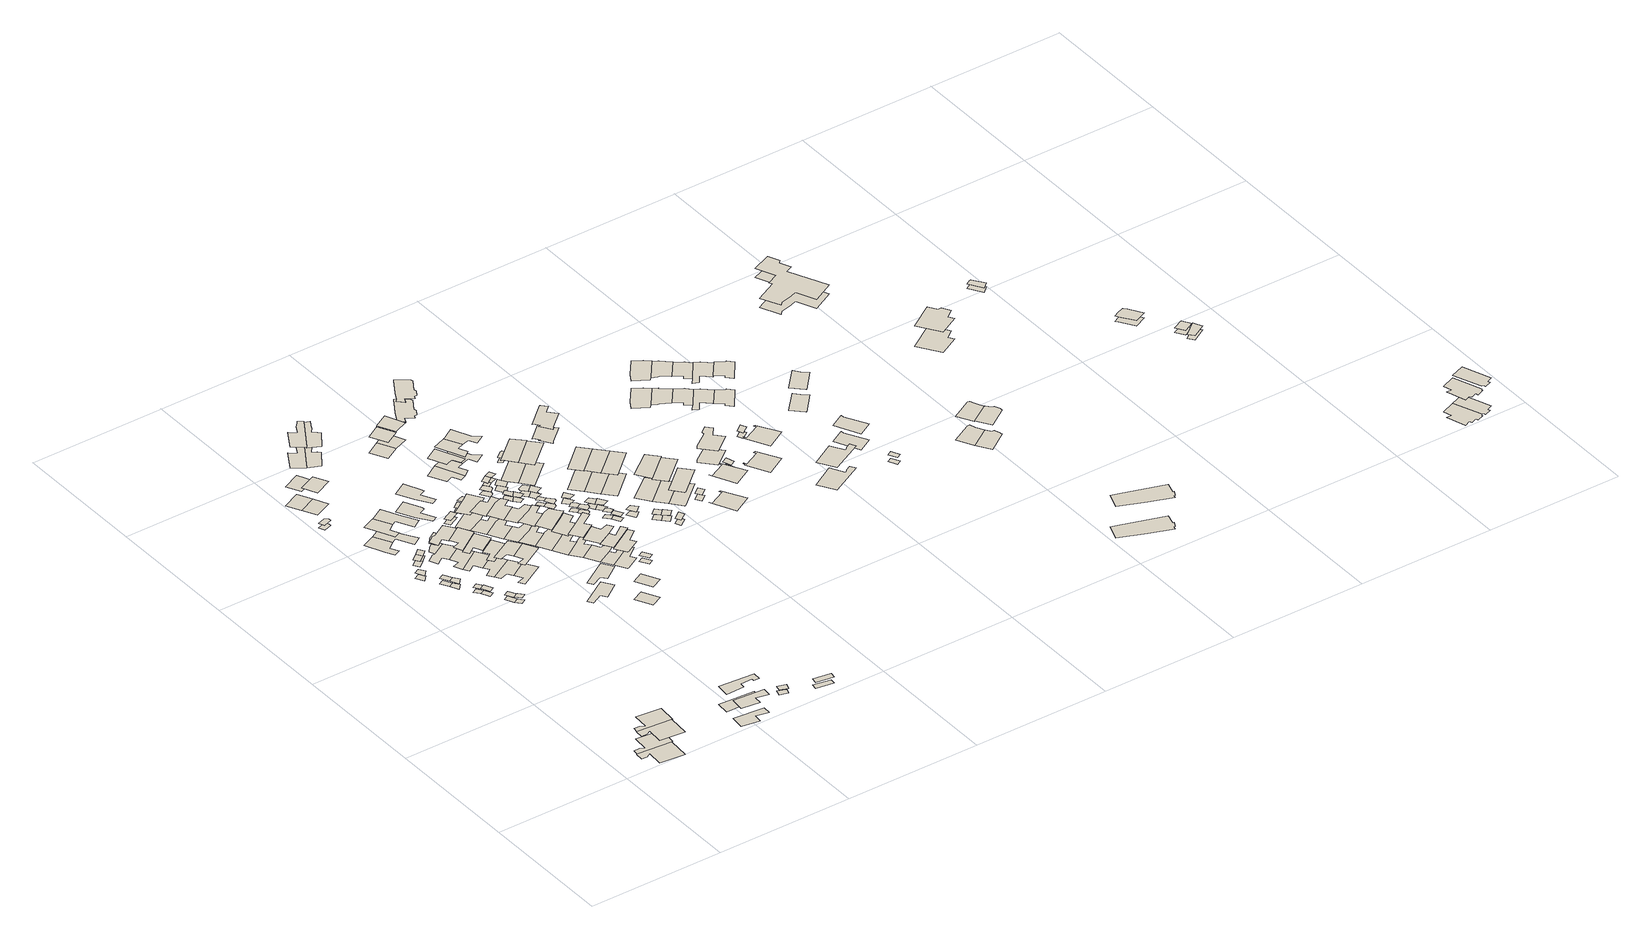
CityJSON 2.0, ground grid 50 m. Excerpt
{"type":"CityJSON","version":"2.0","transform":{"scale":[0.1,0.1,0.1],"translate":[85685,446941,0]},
"CityObjects":{
"building1":{"type":"Building","attributes":{"yearOfConstruction":"1924-01-01Z","measuredHeight":8.67,"storeysAboveGround":2},"geometry":[{"type":"MultiSurface","lod":"1.2","boundaries":[[[0,1,2,3,4,5,6,7]],[[8,9,10,11,12,13,14,15]]]}]},
"building2":{"type":"Building","attributes":{"yearOfConstruction":"1928-01-01Z","measuredHeight":8.62,"storeysAboveGround":2},"geometry":[{"type":"MultiSurface","lod":"1.2","boundaries":[[[1,16,17,18,19,20,21,2]],[[22,23,24,25,26,27,28,29]]]}]},
"building3":{"type":"Building","attributes":{"yearOfConstruction":"1929-01-01Z","measuredHeight":2,"storeysAboveGround":0},"geometry":[{"type":"MultiSurface","lod":"1.2","boundaries":[[[30,31,32,33,34]],[[35,36,37,38,39]]]}]},
"building4":{"type":"Building","attributes":{"yearOfConstruction":"1929-01-01Z","measuredHeight":2.07,"storeysAboveGround":0},"geometry":[{"type":"MultiSurface","lod":"1.2","boundaries":[[[40,41,42,43]],[[44,45,46,47]]]}]},
"building5":{"type":"Building","attributes":{"yearOfConstruction":"1935-01-01Z","measuredHeight":7.05,"storeysAboveGround":2},"geometry":[{"type":"MultiSurface","lod":"1.2","boundaries":[[[48,49,50,51,52,53]],[[54,55,56,57,58,59]]]}]},
"building6":{"type":"Building","attributes":{"yearOfConstruction":"1929-01-01Z","measuredHeight":2.1,"storeysAboveGround":0},"geometry":[{"type":"MultiSurface","lod":"1.2","boundaries":[[[60,61,41,40]],[[62,63,45,44]]]}]},
"building7":{"type":"Building","attributes":{"yearOfConstruction":"1920-01-01Z","measuredHeight":1.92,"storeysAboveGround":0},"geometry":[{"type":"MultiSurface","lod":"1.2","boundaries":[[[64,65,66,67,68,69]],[[70,71,72,73,74,75]]]}]},
"building8":{"type":"Building","attributes":{"yearOfConstruction":"1929-01-01Z","measuredHeight":1.86,"storeysAboveGround":0},"geometry":[{"type":"MultiSurface","lod":"1.2","boundaries":[[[76,77,78,79]],[[80,81,82,83]]]}]},
"building9":{"type":"Building","attributes":{"yearOfConstruction":"1929-01-01Z","measuredHeight":2.1,"storeysAboveGround":0},"geometry":[{"type":"MultiSurface","lod":"1.2","boundaries":[[[84,85,86,87]],[[88,89,90,91]]]}]},
"building10":{"type":"Building","attributes":{"yearOfConstruction":"1929-01-01Z","measuredHeight":2,"storeysAboveGround":0},"geometry":[{"type":"MultiSurface","lod":"1.2","boundaries":[[[92,93,77,76]],[[94,95,96,97]]]}]},
"building11":{"type":"Building","attributes":{"yearOfConstruction":"1929-01-01Z","measuredHeight":7.02,"storeysAboveGround":2},"geometry":[{"type":"MultiSurface","lod":"1.2","boundaries":[[[98,99,100,101,102,103,104]],[[105,106,107,108,109,110,111]]]}]},
"building12":{"type":"Building","attributes":{"yearOfConstruction":"1935-01-01Z","measuredHeight":6.9,"storeysAboveGround":2},"geometry":[{"type":"MultiSurface","lod":"1.2","boundaries":[[[112,113,114,115,116,117,118,119]],[[120,121,122,123,124,125,126,127]]]}]},
"building13":{"type":"Building","attributes":{"yearOfConstruction":"1929-01-01Z","measuredHeight":1.77,"storeysAboveGround":0},"geometry":[{"type":"MultiSurface","lod":"1.2","boundaries":[[[128,129,130,131]],[[132,133,134,135]]]}]},
"building14":{"type":"Building","attributes":{"yearOfConstruction":"1929-01-01Z","measuredHeight":2.04,"storeysAboveGround":0},"geometry":[{"type":"MultiSurface","lod":"1.2","boundaries":[[[136,137,86,85]],[[138,139,140,141]]]}]},
"building15":{"type":"Building","attributes":{"yearOfConstruction":"1929-01-01Z","measuredHeight":2.11,"storeysAboveGround":0},"geometry":[{"type":"MultiSurface","lod":"1.2","boundaries":[[[142,143,129,128]],[[144,145,146,147]]]}]},
"building16":{"type":"Building","attributes":{"yearOfConstruction":"1920-01-01Z","measuredHeight":7.3,"storeysAboveGround":2},"geometry":[{"type":"MultiSurface","lod":"1.2","boundaries":[[[148,149,150,151,152]],[[153,154,155,156,157]]]}]},
"building17":{"type":"Building","attributes":{"yearOfConstruction":"1920-01-01Z","measuredHeight":8.56,"storeysAboveGround":2},"geometry":[{"type":"MultiSurface","lod":"1.2","boundaries":[[[158,159,148,152]],[[160,161,162,163]]]}]},
"building18":{"type":"Building","attributes":{"yearOfConstruction":"1923-01-01Z","measuredHeight":6.92,"storeysAboveGround":2},"geometry":[{"type":"MultiSurface","lod":"1.2","boundaries":[[[164,165,166,167,168,169,103,102]],[[170,171,172,173,174,175,176,177]]]}]},
"building19":{"type":"Building","attributes":{"yearOfConstruction":"1929-01-01Z","measuredHeight":7.22,"storeysAboveGround":2},"geometry":[{"type":"MultiSurface","lod":"1.2","boundaries":[[[178,179,180,181,182,183,184,185]],[[186,187,188,189,190,191,192,193]]]}]},
"building20":{"type":"Building","attributes":{"yearOfConstruction":"1962-01-01Z","measuredHeight":3.35,"storeysAboveGround":1},"geometry":[{"type":"MultiSurface","lod":"1.2","boundaries":[[[194,195,185,184,196,197]],[[198,199,200,201,202,203]]]}]},
"building21":{"type":"Building","attributes":{"yearOfConstruction":"1929-01-01Z","measuredHeight":7.4,"storeysAboveGround":2},"geometry":[{"type":"MultiSurface","lod":"1.2","boundaries":[[[204,205,183,182,206,207]],[[208,209,210,211,212,213]]]}]},
"building22":{"type":"Building","attributes":{"yearOfConstruction":"1929-01-01Z","measuredHeight":6.82,"storeysAboveGround":2},"geometry":[{"type":"MultiSurface","lod":"1.2","boundaries":[[[214,215,216,217,205,204]],[[218,219,220,221,222,223]]]}]},
"building23":{"type":"Building","attributes":{"yearOfConstruction":"1925-01-01Z","measuredHeight":1.84,"storeysAboveGround":0},"geometry":[{"type":"MultiSurface","lod":"1.2","boundaries":[[[224,225,226,227]],[[228,229,230,231]]]}]},
"building24":{"type":"Building","attributes":{"yearOfConstruction":"1929-01-01Z","measuredHeight":6,"storeysAboveGround":1},"geometry":[{"type":"MultiSurface","lod":"1.2","boundaries":[[[232,233,217,216,234,235]],[[236,237,238,239,240,241]]]}]},
"building25":{"type":"Building","attributes":{"yearOfConstruction":"1929-01-01Z","measuredHeight":7.38,"storeysAboveGround":2},"geometry":[{"type":"MultiSurface","lod":"1.2","boundaries":[[[242,243,244,245,233,232]],[[246,247,248,249,250,251]]]}]},
"building26":{"type":"Building","attributes":{"yearOfConstruction":"1929-01-01Z","measuredHeight":7.38,"storeysAboveGround":2},"geometry":[{"type":"MultiSurface","lod":"1.2","boundaries":[[[252,253,254,255,245,244]],[[256,257,258,259,249,248]]]}]},
"building27":{"type":"Building","attributes":{"yearOfConstruction":"1923-01-01Z","measuredHeight":6.93,"storeysAboveGround":2},"geometry":[{"type":"MultiSurface","lod":"1.2","boundaries":[[[260,261,262,263,264,265,266,267,268]],[[269,270,271,272,273,274,275,276,277]]]}]},
"building28":{"type":"Building","attributes":{"yearOfConstruction":"1935-01-01Z","measuredHeight":7.11,"storeysAboveGround":2},"geometry":[{"type":"MultiSurface","lod":"1.2","boundaries":[[[278,279,280,281,282,283]],[[284,285,286,287,288,289]]]}]},
"building29":{"type":"Building","attributes":{"yearOfConstruction":"1920-01-01Z","measuredHeight":8.01,"storeysAboveGround":2},"geometry":[{"type":"MultiSurface","lod":"1.2","boundaries":[[[290,291,292,293,294,295,296,297]],[[298,299,300,301,302,303,304,305]]]}]},
"building30":{"type":"Building","attributes":{"yearOfConstruction":"1925-01-01Z","measuredHeight":2.41,"storeysAboveGround":0},"geometry":[{"type":"MultiSurface","lod":"1.2","boundaries":[[[306,307,308,309]],[[310,311,312,313]]]}]},
"building31":{"type":"Building","attributes":{"yearOfConstruction":"1923-01-01Z","measuredHeight":1.73,"storeysAboveGround":0},"geometry":[{"type":"MultiSurface","lod":"1.2","boundaries":[[[314,315,316,317]],[[318,319,320,321]]]}]},
"building32":{"type":"Building","attributes":{"yearOfConstruction":"1920-01-01Z","measuredHeight":7.6,"storeysAboveGround":2},"geometry":[{"type":"MultiSurface","lod":"1.2","boundaries":[[[322,323,291,290,324,325,326,327,328]],[[329,330,331,332,333,334,335,336,337]]]}]},
"building33":{"type":"Building","attributes":{"yearOfConstruction":"1935-01-01Z","measuredHeight":6.96,"storeysAboveGround":2},"geometry":[{"type":"MultiSurface","lod":"1.2","boundaries":[[[338,339,340,341,342]],[[343,344,345,346,347]]]}]},
"building34":{"type":"Building","attributes":{"yearOfConstruction":"1929-01-01Z","measuredHeight":5.94,"storeysAboveGround":1},"geometry":[{"type":"MultiSurface","lod":"1.2","boundaries":[[[348,349,350,351,352,353]],[[354,355,356,357,358,359]]]}]},
"building35":{"type":"Building","attributes":{"yearOfConstruction":"1929-01-01Z","measuredHeight":6.96,"storeysAboveGround":2},"geometry":[{"type":"MultiSurface","lod":"1.2","boundaries":[[[360,361,362,363,364,352,351]],[[365,366,367,368,369,370,371]]]}]},
"building36":{"type":"Building","attributes":{"yearOfConstruction":"1929-01-01Z","measuredHeight":7.41,"storeysAboveGround":2},"geometry":[{"type":"MultiSurface","lod":"1.2","boundaries":[[[372,373,374,375,362,361,360]],[[376,377,378,379,380,381,382]]]}]},
"building37":{"type":"Building","attributes":{"yearOfConstruction":"1929-01-01Z","measuredHeight":1.82,"storeysAboveGround":0},"geometry":[{"type":"MultiSurface","lod":"1.2","boundaries":[[[383,384,385,386]],[[387,388,389,390]]]}]},
"building38":{"type":"Building","attributes":{"yearOfConstruction":"1929-01-01Z","measuredHeight":7.27,"storeysAboveGround":2},"geometry":[{"type":"MultiSurface","lod":"1.2","boundaries":[[[391,392,393,394,395,373,372]],[[396,397,398,399,400,401,402]]]}]},
"building39":{"type":"Building","attributes":{"yearOfConstruction":"1929-01-01Z","measuredHeight":7.59,"storeysAboveGround":2},"geometry":[{"type":"MultiSurface","lod":"1.2","boundaries":[[[403,404,405,406,393,392,391]],[[407,408,409,410,411,412,413]]]}]},
"building40":{"type":"Building","attributes":{"yearOfConstruction":"1929-01-01Z","measuredHeight":2.17,"storeysAboveGround":0},"geometry":[{"type":"MultiSurface","lod":"1.2","boundaries":[[[414,415,385,384]],[[416,417,418,419]]]}]},
"building41":{"type":"Building","attributes":{"yearOfConstruction":"1929-01-01Z","measuredHeight":7.98,"storeysAboveGround":2},"geometry":[{"type":"MultiSurface","lod":"1.2","boundaries":[[[420,421,422,423,424,404,403]],[[425,426,427,428,429,430,431]]]}]},
"building42":{"type":"Building","attributes":{"yearOfConstruction":"1929-01-01Z","measuredHeight":7.34,"storeysAboveGround":2},"geometry":[{"type":"MultiSurface","lod":"1.2","boundaries":[[[432,433,434,435,422,421,420]],[[436,437,438,439,440,441,442]]]}]},
"building43":{"type":"Building","attributes":{"yearOfConstruction":"1929-01-01Z","measuredHeight":7.82,"storeysAboveGround":2},"geometry":[{"type":"MultiSurface","lod":"1.2","boundaries":[[[443,444,433,432,445,446,447]],[[448,449,450,451,452,453,454]]]}]},
"building44":{"type":"Building","attributes":{"yearOfConstruction":"1929-01-01Z","measuredHeight":7.1,"storeysAboveGround":2},"geometry":[{"type":"MultiSurface","lod":"1.2","boundaries":[[[455,456,457,458,459,446,445]],[[460,461,462,463,464,465,466]]]}]},
"building45":{"type":"Building","attributes":{"yearOfConstruction":"1935-01-01Z","measuredHeight":6.76,"storeysAboveGround":2},"geometry":[{"type":"MultiSurface","lod":"1.2","boundaries":[[[467,468,469,456,455,470]],[[471,472,473,474,475,476]]]}]},
"building46":{"type":"Building","attributes":{"yearOfConstruction":"1935-01-01Z","measuredHeight":6.28,"storeysAboveGround":2},"geometry":[{"type":"MultiSurface","lod":"1.2","boundaries":[[[477,478,479,480,481,467,470]],[[482,483,484,485,486,487,488]]]}]},
"building47":{"type":"Building","attributes":{"yearOfConstruction":"1920-01-01Z","measuredHeight":6.23,"storeysAboveGround":2},"geometry":[{"type":"MultiSurface","lod":"1.2","boundaries":[[[489,490,491,492,493]],[[494,495,496,497,498]]]}]},
"building48":{"type":"Building","attributes":{"yearOfConstruction":"1929-01-01Z","measuredHeight":2,"storeysAboveGround":0},"geometry":[{"type":"MultiSurface","lod":"1.2","boundaries":[[[499,500,501,502,503,504,505]],[[506,507,508,509,510,511,512]]]}]},
"building49":{"type":"Building","attributes":{"yearOfConstruction":"1929-01-01Z","measuredHeight":6.57,"storeysAboveGround":2},"geometry":[{"type":"MultiSurface","lod":"1.2","boundaries":[[[513,514,515,516,517,518,519]],[[520,521,522,523,524,525,526]]]}]},
"building50":{"type":"Building","attributes":{"yearOfConstruction":"2004-01-01Z","measuredHeight":2.25,"storeysAboveGround":0},"geometry":[{"type":"MultiSurface","lod":"1.2","boundaries":[[[527,528,529,530]],[[531,532,533,534]]]}]},
"building51":{"type":"Building","attributes":{"yearOfConstruction":"1929-01-01Z","measuredHeight":1.92,"storeysAboveGround":0},"geometry":[{"type":"MultiSurface","lod":"1.2","boundaries":[[[535,536,537,538,539,540,541]],[[542,543,544,545,546,547,548]]]}]},
"building52":{"type":"Building","attributes":{"yearOfConstruction":"1929-01-01Z","measuredHeight":1.91,"storeysAboveGround":0},"geometry":[{"type":"MultiSurface","lod":"1.2","boundaries":[[[536,535,549,550,551,537]],[[543,542,552,553,554,544]]]}]},
"building53":{"type":"Building","attributes":{"yearOfConstruction":"1929-01-01Z","measuredHeight":2.06,"storeysAboveGround":0},"geometry":[{"type":"MultiSurface","lod":"1.2","boundaries":[[[555,556,557,558,559,560,561]],[[562,563,564,565,566,567,568]]]}]},
"building54":{"type":"Building","attributes":{"yearOfConstruction":"1920-01-01Z","measuredHeight":6.65,"storeysAboveGround":2},"geometry":[{"type":"MultiSurface","lod":"1.2","boundaries":[[[491,569,570,571,492]],[[572,573,574,575,576]]]}]},
"building55":{"type":"Building","attributes":{"yearOfConstruction":"1929-01-01Z","measuredHeight":7.3,"storeysAboveGround":2},"geometry":[{"type":"MultiSurface","lod":"1.2","boundaries":[[[577,518,517,578,579,580]],[[581,582,583,584,585,586]]]}]},
"building56":{"type":"Building","attributes":{"yearOfConstruction":"1999-01-01Z","measuredHeight":2.16,"storeysAboveGround":0},"geometry":[{"type":"MultiSurface","lod":"1.2","boundaries":[[[587,588,589,590,591]],[[592,593,594,595,596]]]}]},
"building57":{"type":"Building","attributes":{"yearOfConstruction":"1929-01-01Z","measuredHeight":2.04,"storeysAboveGround":0},"geometry":[{"type":"MultiSurface","lod":"1.2","boundaries":[[[597,598,599,600,601,602,603]],[[604,605,606,607,608,609,610]]]}]},
"building58":{"type":"Building","attributes":{"yearOfConstruction":"1929-01-01Z","measuredHeight":2.03,"storeysAboveGround":0},"geometry":[{"type":"MultiSurface","lod":"1.2","boundaries":[[[560,559,558,611,612,613]],[[614,615,616,617,618,619]]]}]},
"building59":{"type":"Building","attributes":{"yearOfConstruction":"1929-01-01Z","measuredHeight":1.97,"storeysAboveGround":0},"geometry":[{"type":"MultiSurface","lod":"1.2","boundaries":[[[620,621,622,599,598,597]],[[623,624,625,606,605,604]]]}]},
"building60":{"type":"Building","attributes":{"yearOfConstruction":"1999-01-01Z","measuredHeight":2.13,"storeysAboveGround":0},"geometry":[{"type":"MultiSurface","lod":"1.2","boundaries":[[[626,627,628,629,630]],[[631,632,633,634,635]]]}]},
"building61":{"type":"Building","attributes":{"yearOfConstruction":"1999-01-01Z","measuredHeight":2.16,"storeysAboveGround":0},"geometry":[{"type":"MultiSurface","lod":"1.2","boundaries":[[[636,637,638,627,626]],[[639,640,641,642,643]]]}]},
"building62":{"type":"Building","attributes":{"yearOfConstruction":"1929-01-01Z","measuredHeight":1.97,"storeysAboveGround":0},"geometry":[{"type":"MultiSurface","lod":"1.2","boundaries":[[[644,645,646,647,648,649,650]],[[651,652,653,654,655,656,657]]]}]},
"building63":{"type":"Building","attributes":{"yearOfConstruction":"1929-01-01Z","measuredHeight":1.99,"storeysAboveGround":0},"geometry":[{"type":"MultiSurface","lod":"1.2","boundaries":[[[645,644,658,659,660,646]],[[652,651,661,662,663,653]]]}]},
"building64":{"type":"Building","attributes":{"yearOfConstruction":"1923-01-01Z","measuredHeight":7.24,"storeysAboveGround":2},"geometry":[{"type":"MultiSurface","lod":"1.2","boundaries":[[[664,665,666,667,668,577,580]],[[669,670,671,672,673,674,675]]]}]},
"building65":{"type":"Building","attributes":{"yearOfConstruction":"1999-01-01Z","measuredHeight":2.17,"storeysAboveGround":0},"geometry":[{"type":"MultiSurface","lod":"1.2","boundaries":[[[676,677,678,679,680]],[[681,682,683,684,685]]]}]},
"building66":{"type":"Building","attributes":{"yearOfConstruction":"1929-01-01Z","measuredHeight":2.36,"storeysAboveGround":0},"geometry":[{"type":"MultiSurface","lod":"1.2","boundaries":[[[686,687,688,689,690,691,692]],[[693,694,695,696,697,698,699]]]}]},
"building67":{"type":"Building","attributes":{"yearOfConstruction":"1929-01-01Z","measuredHeight":1.87,"storeysAboveGround":0},"geometry":[{"type":"MultiSurface","lod":"1.2","boundaries":[[[687,686,700,701,702,688]],[[703,704,705,706,707,708]]]}]},
"building68":{"type":"Building","attributes":{"yearOfConstruction":"1999-01-01Z","measuredHeight":2.12,"storeysAboveGround":0},"geometry":[{"type":"MultiSurface","lod":"1.2","boundaries":[[[709,710,711,712,713]],[[714,715,716,717,718]]]}]},
"building69":{"type":"Building","attributes":{"yearOfConstruction":"1999-01-01Z","measuredHeight":7.97,"storeysAboveGround":2},"geometry":[{"type":"MultiSurface","lod":"1.2","boundaries":[[[719,720,721,722,723,724]],[[725,726,727,728,729,730]]]}]},
"building70":{"type":"Building","attributes":{"yearOfConstruction":"1999-01-01Z","measuredHeight":2.17,"storeysAboveGround":0},"geometry":[{"type":"MultiSurface","lod":"1.2","boundaries":[[[731,732,733,710,709]],[[734,735,736,737,738]]]}]},
"building71":{"type":"Building","attributes":{"yearOfConstruction":"1999-01-01Z","measuredHeight":7.95,"storeysAboveGround":2},"geometry":[{"type":"MultiSurface","lod":"1.2","boundaries":[[[739,740,722,721]],[[741,742,743,744]]]}]},
"building72":{"type":"Building","attributes":{"yearOfConstruction":"1923-01-01Z","measuredHeight":1.92,"storeysAboveGround":0},"geometry":[{"type":"MultiSurface","lod":"1.2","boundaries":[[[745,746,747,748,749]],[[750,751,752,753,754]]]}]},
"building73":{"type":"Building","attributes":{"yearOfConstruction":"1999-01-01Z","measuredHeight":2.14,"storeysAboveGround":0},"geometry":[{"type":"MultiSurface","lod":"1.2","boundaries":[[[755,756,757,758,759]],[[760,761,762,763,764]]]}]},
"building74":{"type":"Building","attributes":{"yearOfConstruction":"1921-01-01Z","measuredHeight":7.52,"storeysAboveGround":2},"geometry":[{"type":"MultiSurface","lod":"1.2","boundaries":[[[765,766,767,768,769,770,771,772,773,774,775,776,777,778,779,780,781,782,783]],[[784,785,786,787,788,789,790,791,792,793,794,795,796,797,798,799,800,801,802]]]}]},
"building75":{"type":"Building","attributes":{"yearOfConstruction":"1999-01-01Z","measuredHeight":2.12,"storeysAboveGround":0},"geometry":[{"type":"MultiSurface","lod":"1.2","boundaries":[[[803,804,805,806]],[[807,808,809,810]]]}]},
"building76":{"type":"Building","attributes":{"yearOfConstruction":"1999-01-01Z","measuredHeight":2.19,"storeysAboveGround":0},"geometry":[{"type":"MultiSurface","lod":"1.2","boundaries":[[[811,812,804,803]],[[813,814,815,816]]]}]},
"building77":{"type":"Building","attributes":{"yearOfConstruction":"1999-01-01Z","measuredHeight":8.02,"storeysAboveGround":2},"geometry":[{"type":"MultiSurface","lod":"1.2","boundaries":[[[817,818,819,820]],[[821,822,823,824]]]}]},
"building78":{"type":"Building","attributes":{"yearOfConstruction":"1925-01-01Z","measuredHeight":2.15,"storeysAboveGround":0},"geometry":[{"type":"MultiSurface","lod":"1.2","boundaries":[[[825,826,827,828]],[[829,830,831,832]]]}]},
"building79":{"type":"Building","attributes":{"yearOfConstruction":"1999-01-01Z","measuredHeight":8.05,"storeysAboveGround":2},"geometry":[{"type":"MultiSurface","lod":"1.2","boundaries":[[[833,834,818,817]],[[835,836,837,838]]]}]},
"building80":{"type":"Building","attributes":{"yearOfConstruction":"1999-01-01Z","measuredHeight":8.09,"storeysAboveGround":2},"geometry":[{"type":"MultiSurface","lod":"1.2","boundaries":[[[839,840,834,833]],[[841,842,836,835]]]}]},
"building81":{"type":"Building","attributes":{"yearOfConstruction":"1999-01-01Z","measuredHeight":9.05,"storeysAboveGround":3},"geometry":[{"type":"MultiSurface","lod":"1.2","boundaries":[[[843,844,845,846]],[[847,848,849,850]]]}]},
"building82":{"type":"Building","attributes":{"yearOfConstruction":"1999-01-01Z","measuredHeight":8.59,"storeysAboveGround":2},"geometry":[{"type":"MultiSurface","lod":"1.2","boundaries":[[[851,852,844,843]],[[853,854,855,856]]]}]},
"building83":{"type":"Building","attributes":{"yearOfConstruction":"1999-01-01Z","measuredHeight":5.3,"storeysAboveGround":1},"geometry":[{"type":"MultiSurface","lod":"1.2","boundaries":[[[857,858,859,860,861,852,851]],[[862,863,864,865,866,867,868]]]}]},
"building84":{"type":"Building","attributes":{"yearOfConstruction":"1999-01-01Z","measuredHeight":5.45,"storeysAboveGround":1},"geometry":[{"type":"MultiSurface","lod":"1.2","boundaries":[[[869,870,871,872,873,874,875,876,877,878,879,880,881,882]],[[883,884,885,886,887,888,889,890,891,892,893,894,895,896]]]}]},
"building85":{"type":"Building","attributes":{"yearOfConstruction":"1925-01-01Z","measuredHeight":2.18,"storeysAboveGround":0},"geometry":[{"type":"MultiSurface","lod":"1.2","boundaries":[[[897,898,899,900]],[[901,902,903,904]]]}]},
"building86":{"type":"Building","attributes":{"yearOfConstruction":"1925-01-01Z","measuredHeight":10.58,"storeysAboveGround":3},"geometry":[{"type":"MultiSurface","lod":"1.2","boundaries":[[[905,906,907,908,909,910,911,912,913,914]],[[915,916,917,918,919,920,921,922,923,924]]]}]},
"building87":{"type":"Building","attributes":{"yearOfConstruction":"1928-01-01Z","measuredHeight":2.16,"storeysAboveGround":0},"geometry":[{"type":"MultiSurface","lod":"1.2","boundaries":[[[925,926,927,928]],[[929,930,931,932]]]}]},
"building88":{"type":"Building","attributes":{"yearOfConstruction":"1999-01-01Z","measuredHeight":5.45,"storeysAboveGround":1},"geometry":[{"type":"MultiSurface","lod":"1.2","boundaries":[[[933,934,935,936,937,938,939,940,941]],[[942,943,944,945,946,947,948,949,950]]]}]},
"building89":{"type":"Building","attributes":{"yearOfConstruction":"1925-01-01Z","measuredHeight":10.22,"storeysAboveGround":3},"geometry":[{"type":"MultiSurface","lod":"1.2","boundaries":[[[951,952,953,954,955,956,957,958,959,951,960]],[[961,962,963,964,965,966,967,968,969,961,970]]]}]},
"building90":{"type":"Building","attributes":{"yearOfConstruction":"1920-01-01Z","measuredHeight":10.59,"storeysAboveGround":3},"geometry":[{"type":"MultiSurface","lod":"1.2","boundaries":[[[971,972,973,974,975,976,977]],[[978,979,980,981,982,983,984]]]}]},
"building91":{"type":"Building","attributes":{"yearOfConstruction":"1926-01-01Z","measuredHeight":8.64,"storeysAboveGround":2},"geometry":[{"type":"MultiSurface","lod":"1.2","boundaries":[[[985,986,987,988,989,990,991,992]],[[993,994,995,996,997,998,999,1000]]]}]},
"building92":{"type":"Building","attributes":{"yearOfConstruction":"1928-01-01Z","measuredHeight":2.2,"storeysAboveGround":0},"geometry":[{"type":"MultiSurface","lod":"1.2","boundaries":[[[1001,1002,1003,1004]],[[1005,1006,1007,1008]]]}]},
"building93":{"type":"Building","attributes":{"yearOfConstruction":"1920-01-01Z","measuredHeight":10.47,"storeysAboveGround":3},"geometry":[{"type":"MultiSurface","lod":"1.2","boundaries":[[[976,975,1009,1010,1011,1012,1013,1014]],[[1015,1016,1017,1018,1019,1020,1021,1022]]]}]},
"building94":{"type":"Building","attributes":{"yearOfConstruction":"1920-01-01Z","measuredHeight":10.18,"storeysAboveGround":3},"geometry":[{"type":"MultiSurface","lod":"1.2","boundaries":[[[1023,1024,1025,1026,1027,1012,1011,1028]],[[1029,1030,1031,1032,1033,1034,1035,1036]]]}]},
"building95":{"type":"Building","attributes":{"yearOfConstruction":"1920-01-01Z","measuredHeight":10.37,"storeysAboveGround":3},"geometry":[{"type":"MultiSurface","lod":"1.2","boundaries":[[[1025,1024,1037,1038,1039,1040,1041,1042]],[[1043,1044,1045,1046,1047,1048,1049,1050]]]}]},
"building96":{"type":"Building","attributes":{"yearOfConstruction":"1920-01-01Z","measuredHeight":10.81,"storeysAboveGround":3},"geometry":[{"type":"MultiSurface","lod":"1.2","boundaries":[[[1051,1041,1040,1052,1053,1054,1055,1056]],[[1057,1058,1059,1060,1061,1062,1063,1064]]]}]},
"building97":{"type":"Building","attributes":{"yearOfConstruction":"2004-01-01Z","measuredHeight":2.58,"storeysAboveGround":0},"geometry":[{"type":"MultiSurface","lod":"1.2","boundaries":[[[1065,1066,1067,1068]],[[1069,1070,1071,1072]]]}]},
"building98":{"type":"Building","attributes":{"yearOfConstruction":"1927-01-01Z","measuredHeight":6.2,"storeysAboveGround":2},"geometry":[{"type":"MultiSurface","lod":"1.2","boundaries":[[[1073,1074,1075,1076,1077,1078]],[[1079,1080,1081,1082,1083,1084]]]}]},
"building99":{"type":"Building","attributes":{"yearOfConstruction":"1925-01-01Z","measuredHeight":8.68,"storeysAboveGround":2},"geometry":[{"type":"MultiSurface","lod":"1.2","boundaries":[[[1085,1086,1087,1088,1089,1090,1091]],[[1092,1093,1094,1095,1096,1097,1098]]]}]},
"building100":{"type":"Building","attributes":{"yearOfConstruction":"1984-01-01Z","measuredHeight":12.06,"storeysAboveGround":4},"geometry":[{"type":"MultiSurface","lod":"1.2","boundaries":[[[1099,1100,1101,1102,1103,1104,1105,1106,1107,1108]],[[1109,1110,1111,1112,1113,1114,1115,1116,1117,1118]]]}]},
"building101":{"type":"Building","attributes":{"yearOfConstruction":"1935-01-01Z","measuredHeight":9.22,"storeysAboveGround":3},"geometry":[{"type":"MultiSurface","lod":"1.2","boundaries":[[[1119,1120,1121,1122,1123,1124,1125,1126]],[[1127,1128,1129,1130,1131,1132,1133,1134]]]}]},
"building102":{"type":"Building","attributes":{"yearOfConstruction":"1935-01-01Z","measuredHeight":9.35,"storeysAboveGround":3},"geometry":[{"type":"MultiSurface","lod":"1.2","boundaries":[[[1135,1136,1125,1124,1137,1138,1139,1140]],[[1141,1142,1143,1144,1145,1146,1147,1148]]]}]},
"building103":{"type":"Building","attributes":{"yearOfConstruction":"1966-01-01Z","measuredHeight":3.5,"storeysAboveGround":1},"geometry":[{"type":"MultiSurface","lod":"1.2","boundaries":[[[1149,1150,1151,1152,1153,1154,1155,1156,1157,1158,1159,1160,1161,1162,1163,1164,1165,1166]],[[1167,1168,1169,1170,1171,1172,1173,1174,1175,1176,1177,1178,1179,1180,1181,1182,1183,1184]]]}]},
"building104":{"type":"Building","attributes":{"yearOfConstruction":"1914-01-01Z","measuredHeight":7.95,"storeysAboveGround":2},"geometry":[{"type":"MultiSurface","lod":"1.2","boundaries":[[[1185,1186,1187,1188,1189,1190,1191,1192]],[[1193,1194,1195,1196,1197,1198,1199,1200]]]}]},
"building105":{"type":"Building","attributes":{"yearOfConstruction":"1966-01-01Z","measuredHeight":1.67,"storeysAboveGround":0},"geometry":[{"type":"MultiSurface","lod":"1.2","boundaries":[[[1201,1202,1203,1204,1205]],[[1206,1207,1208,1209,1210]]]}]},
"building106":{"type":"Building","attributes":{"yearOfConstruction":"1980-01-01Z","measuredHeight":2,"storeysAboveGround":0},"geometry":[{"type":"MultiSurface","lod":"1.2","boundaries":[[[1211,1212,1213,1214,1215,1216,1217]],[[1218,1219,1220,1221,1222,1223,1224]]]}]},
"building107":{"type":"Building","attributes":{"yearOfConstruction":"1938-01-01Z","measuredHeight":1.7,"storeysAboveGround":0},"geometry":[{"type":"MultiSurface","lod":"1.2","boundaries":[[[1225,1226,1227,1228]],[[1229,1230,1231,1232]]]}]},
"building108":{"type":"Building","attributes":{"yearOfConstruction":"1936-01-01Z","measuredHeight":1.59,"storeysAboveGround":0},"geometry":[{"type":"MultiSurface","lod":"1.2","boundaries":[[[1233,1234,1235,1236,1237,1238,1239]],[[1240,1241,1242,1243,1244,1245,1246]]]}]},
"building109":{"type":"Building","attributes":{"yearOfConstruction":"1929-01-01Z","measuredHeight":9.76,"storeysAboveGround":3},"geometry":[{"type":"MultiSurface","lod":"1.2","boundaries":[[[1247,1248,1249,1250,1251,1252,1253,1254,1255,1256,1257,1258]],[[1259,1260,1261,1262,1263,1264,1265,1266,1267,1268,1269,1270]]]}]},
"building110":{"type":"Building","attributes":{"yearOfConstruction":"1929-01-01Z","measuredHeight":10.77,"storeysAboveGround":3},"geometry":[{"type":"MultiSurface","lod":"1.2","boundaries":[[[1271,1272,1273,1274,1275,1276,1256,1255]],[[1277,1278,1279,1280,1281,1282,1283,1284]]]}]}
},
"vertices":[
[227,0,0],[233,80,0],[106,90,0],[103,90,0],[101,60,0],[123,60,0],[139,70,0],[134,10,0],[227,0,87],[233,80,87],[106,90,87],[103,90,87],[101,60,87],[123,60,87],[139,70,87],[134,10,87],
[236,80,0],[243,150,0],[150,160,0],[145,100,0],[130,110,0],[108,110,0],[233,80,86],[236,80,86],[243,150,86],[150,160,86],[145,100,86],[130,110,86],[108,110,86],[106,90,86],
[120,1250,0],[139,1270,0],[124,1290,0],[123,1290,0],[104,1280,0],[120,1250,20],[139,1270,20],[124,1290,20],[123,1290,20],[104,1280,20],
[166,1180,0],[184,1190,0],[169,1220,0],[150,1210,0],[166,1180,21],[184,1190,21],[169,1220,21],[150,1210,21],
[527,10,0],[529,40,0],[576,30,0],[578,60,0],[464,70,0],[460,20,0],[527,10,70],[529,40,70],[576,30,70],[578,60,70],[464,70,70],[460,20,70],
[181,1150,0],[200,1170,0],[181,1150,21],[200,1170,21],
[29,1660,0],[30,1660,0],[59,1670,0],[58,1680,0],[48,1690,0],[20,1680,0],[29,1660,19],[30,1660,19],[59,1670,19],[58,1680,19],[48,1690,19],[20,1680,19],
[223,1090,0],[241,1100,0],[226,1120,0],[207,1110,0],[223,1090,19],[241,1100,19],[226,1120,19],[207,1110,19],
[154,1320,0],[177,1340,0],[164,1360,0],[140,1340,0],[154,1320,21],[177,1340,21],[164,1360,21],[140,1340,21],
[238,1060,0],[257,1070,0],[238,1060,20],[257,1070,20],[241,1100,20],[223,1090,20],
[113,1450,0],[128,1420,0],[151,1430,0],[136,1460,0],[162,1480,0],[129,1540,0],[80,1520,0],[113,1450,70],[128,1420,70],[151,1430,70],[136,1460,70],[162,1480,70],[129,1540,70],[80,1520,70],
[535,110,0],[537,130,0],[583,130,0],[582,120,0],[602,120,0],[605,150,0],[473,160,0],[469,110,0],[535,110,69],[537,130,69],[583,130,69],[582,120,69],[602,120,69],[605,150,69],[473,160,69],[469,110,69],
[280,990,0],[299,1000,0],[284,1030,0],[265,1020,0],[280,990,18],[299,1000,18],[284,1030,18],[265,1020,18],
[200,1360,0],[187,1380,0],[200,1360,20],[187,1380,20],[164,1360,20],[177,1340,20],
[296,970,0],[314,980,0],[296,970,21],[314,980,21],[299,1000,21],[280,990,21],
[97,1820,0],[71,1870,0],[69,1870,0],[7,1840,0],[34,1790,0],[97,1820,73],[71,1870,73],[69,1870,73],[7,1840,73],[34,1790,73],
[60,1740,0],[123,1770,0],[60,1740,86],[123,1770,86],[97,1820,86],[34,1790,86],
[179,1490,0],[211,1430,0],[242,1450,0],[244,1450,0],[213,1500,0],[179,1570,0],[179,1490,69],[211,1430,69],[242,1450,69],[244,1450,69],[213,1500,69],[179,1570,69],[129,1540,69],[162,1480,69],
[223,1350,0],[195,1330,0],[209,1300,0],[237,1320,0],[252,1300,0],[314,1340,0],[285,1380,0],[234,1350,0],[223,1350,72],[195,1330,72],[209,1300,72],[237,1320,72],[252,1300,72],[314,1340,72],[285,1380,72],[234,1350,72],
[242,1390,0],[224,1370,0],[271,1410,0],[241,1390,0],[242,1390,34],[224,1370,34],[234,1350,34],[285,1380,34],[271,1410,34],[241,1390,34],
[253,1230,0],[342,1290,0],[267,1270,0],[240,1260,0],[253,1230,74],[342,1290,74],[314,1340,74],[252,1300,74],[267,1270,74],[240,1260,74],
[267,1210,0],[294,1230,0],[309,1200,0],[371,1240,0],[267,1210,68],[294,1230,68],[309,1200,68],[371,1240,68],[342,1290,68],[253,1230,68],
[689,80,0],[695,100,0],[664,110,0],[658,90,0],[689,80,18],[695,100,18],[664,110,18],[658,90,18],
[310,1140,0],[399,1190,0],[324,1180,0],[297,1160,0],[310,1140,60],[399,1190,60],[371,1240,60],[309,1200,60],[324,1180,60],[297,1160,60],
[324,1120,0],[352,1130,0],[366,1110,0],[428,1150,0],[324,1120,74],[352,1130,74],[366,1110,74],[428,1150,74],[399,1190,74],[310,1140,74],
[382,1080,0],[354,1070,0],[367,1050,0],[456,1100,0],[382,1080,74],[354,1070,74],[367,1050,74],[456,1100,74],
[300,1550,0],[333,1500,0],[334,1500,0],[354,1510,0],[327,1560,0],[351,1570,0],[349,1580,0],[319,1640,0],[268,1610,0],[300,1550,69],[333,1500,69],[334,1500,69],[354,1510,69],[327,1560,69],[351,1570,69],[349,1580,69],[319,1640,69],[268,1610,69],
[481,840,0],[521,860,0],[535,840,0],[592,880,0],[567,920,0],[469,860,0],[481,840,71],[521,860,71],[535,840,71],[592,880,71],[567,920,71],[469,860,71],
[183,1970,0],[258,2090,0],[240,2100,0],[224,2080,0],[223,2080,0],[206,2050,0],[183,2070,0],[141,2000,0],[183,1970,80],[258,2090,80],[240,2100,80],[224,2080,80],[223,2080,80],[206,2050,80],[183,2070,80],[141,2000,80],
[836,40,0],[839,60,0],[775,70,0],[772,50,0],[836,40,24],[839,60,24],[775,70,24],[772,50,24],
[366,1450,0],[407,1470,0],[396,1490,0],[355,1470,0],[366,1450,17],[407,1470,17],[396,1490,17],[355,1470,17],
[260,2050,0],[277,2080,0],[227,1950,0],[269,2010,0],[260,2020,0],[244,2030,0],[261,2050,0],[260,2050,76],[277,2080,76],[258,2090,76],[183,1970,76],[227,1950,76],[269,2010,76],[260,2020,76],[244,2030,76],[261,2050,76],
[625,720,0],[667,740,0],[636,800,0],[635,800,0],[594,780,0],[625,720,70],[667,740,70],[636,800,70],[635,800,70],[594,780,70],
[459,1490,0],[432,1470,0],[370,1430,0],[399,1390,0],[461,1420,0],[489,1440,0],[459,1490,59],[432,1470,59],[370,1430,59],[399,1390,59],[461,1420,59],[489,1440,59],
[428,1340,0],[490,1380,0],[517,1390,0],[502,1420,0],[474,1400,0],[428,1340,70],[490,1380,70],[517,1390,70],[502,1420,70],[474,1400,70],[461,1420,70],[399,1390,70],
[457,1290,0],[519,1330,0],[505,1350,0],[533,1370,0],[457,1290,74],[519,1330,74],[505,1350,74],[533,1370,74],[517,1390,74],[490,1380,74],[428,1340,74],
[429,1480,0],[454,1500,0],[443,1520,0],[417,1500,0],[429,1480,18],[454,1500,18],[443,1520,18],[417,1500,18],
[485,1250,0],[547,1280,0],[575,1300,0],[560,1320,0],[532,1310,0],[485,1250,73],[547,1280,73],[575,1300,73],[560,1320,73],[532,1310,73],[519,1330,73],[457,1290,73],
[514,1200,0],[576,1240,0],[562,1260,0],[590,1280,0],[514,1200,76],[576,1240,76],[562,1260,76],[590,1280,76],[575,1300,76],[547,1280,76],[485,1250,76],
[480,1510,0],[469,1530,0],[480,1510,22],[469,1530,22],[443,1520,22],[454,1500,22],
[542,1150,0],[604,1190,0],[632,1210,0],[617,1230,0],[603,1250,0],[542,1150,80],[604,1190,80],[632,1210,80],[617,1230,80],[603,1250,80],[576,1240,80],[514,1200,80],
[571,1100,0],[633,1140,0],[619,1160,0],[647,1180,0],[571,1100,73],[633,1140,73],[619,1160,73],[647,1180,73],[632,1210,73],[604,1190,73],[542,1150,73],
[691,1150,0],[678,1170,0],[599,1060,0],[661,1100,0],[646,1120,0],[691,1150,78],[678,1170,78],[633,1140,78],[571,1100,78],[599,1060,78],[661,1100,78],[646,1120,78],
[629,1010,0],[686,1040,0],[718,1060,0],[705,1080,0],[678,1070,0],[629,1010,71],[686,1040,71],[718,1060,71],[705,1080,71],[678,1070,71],[661,1100,71],[599,1060,71],
[751,1030,0],[739,1050,0],[698,1020,0],[653,970,0],[751,1030,68],[739,1050,68],[698,1020,68],[686,1040,68],[629,1010,68],[653,970,68],
[678,930,0],[682,930,0],[736,960,0],[722,980,0],[763,1010,0],[678,930,63],[682,930,63],[736,960,63],[722,980,63],[763,1010,63],[751,1030,63],[653,970,63],
[421,1860,0],[422,1860,0],[474,1890,0],[442,1950,0],[390,1920,0],[421,1860,62],[422,1860,62],[474,1890,62],[442,1950,62],[390,1920,62],
[558,1500,0],[574,1510,0],[576,1520,0],[560,1540,0],[559,1540,0],[556,1540,0],[538,1530,0],[558,1500,20],[574,1510,20],[576,1520,20],[560,1540,20],[559,1540,20],[556,1540,20],[538,1530,20],
[497,1650,0],[498,1650,0],[524,1660,0],[539,1630,0],[562,1640,0],[515,1740,0],[466,1710,0],[497,1650,66],[498,1650,66],[524,1660,66],[539,1630,66],[562,1640,66],[515,1740,66],[466,1710,66],
[767,920,0],[749,950,0],[731,940,0],[749,910,0],[767,920,22],[749,950,22],[731,940,22],[749,910,22],
[601,1440,0],[617,1460,0],[618,1460,0],[615,1460,0],[601,1480,0],[599,1480,0],[583,1470,0],[601,1440,19],[617,1460,19],[618,1460,19],[615,1460,19],[601,1480,19],[599,1480,19],[583,1470,19],
[618,1420,0],[634,1430,0],[636,1430,0],[618,1420,19],[634,1430,19],[636,1430,19],
[570,1560,0],[575,1550,0],[576,1540,0],[605,1560,0],[604,1560,0],[595,1580,0],[567,1560,0],[570,1560,21],[575,1550,21],[576,1540,21],[605,1560,21],[604,1560,21],[595,1580,21],[567,1560,21],
[526,1910,0],[525,1910,0],[494,1980,0],[474,1890,66],[526,1910,66],[525,1910,66],[494,1980,66],[442,1950,66],
[564,1760,0],[585,1660,0],[571,1690,0],[596,1700,0],[564,1760,73],[515,1740,73],[562,1640,73],[585,1660,73],[571,1690,73],[596,1700,73],
[610,1490,0],[611,1490,0],[633,1510,0],[614,1540,0],[591,1520,0],[610,1490,22],[611,1490,22],[633,1510,22],[614,1540,22],[591,1520,22],
[664,1360,0],[680,1370,0],[681,1370,0],[678,1370,0],[664,1390,0],[662,1390,0],[647,1380,0],[664,1360,20],[680,1370,20],[681,1370,20],[678,1370,20],[664,1390,20],[662,1390,20],[647,1380,20],
[629,1570,0],[628,1570,0],[619,1590,0],[595,1580,20],[604,1560,20],[605,1560,20],[629,1570,20],[628,1570,20],[619,1590,20],
[681,1330,0],[697,1340,0],[699,1350,0],[681,1330,20],[697,1340,20],[699,1350,20],
[656,1430,0],[679,1450,0],[661,1470,0],[639,1460,0],[638,1450,0],[656,1430,21],[679,1450,21],[661,1470,21],[639,1460,21],[638,1450,21],
[674,1400,0],[675,1410,0],[697,1420,0],[674,1400,22],[675,1410,22],[697,1420,22],[679,1450,22],[656,1430,22],
[729,1270,0],[745,1280,0],[747,1280,0],[742,1290,0],[730,1300,0],[728,1300,0],[712,1290,0],[729,1270,20],[745,1280,20],[747,1280,20],[742,1290,20],[730,1300,20],[728,1300,20],[712,1290,20],
[746,1240,0],[763,1250,0],[764,1260,0],[746,1240,20],[763,1250,20],[764,1260,20],
[623,1710,0],[638,1680,0],[672,1700,0],[647,1720,0],[614,1790,0],[623,1710,72],[638,1680,72],[672,1700,72],[647,1720,72],[614,1790,72],[564,1760,72],[596,1700,72],
[737,1320,0],[738,1320,0],[760,1330,0],[742,1360,0],[720,1340,0],[737,1320,22],[738,1320,22],[760,1330,22],[742,1360,22],[720,1340,22],
[795,1180,0],[811,1190,0],[813,1190,0],[806,1200,0],[795,1210,0],[794,1210,0],[778,1200,0],[795,1180,24],[811,1190,24],[813,1190,24],[806,1200,24],[795,1210,24],[794,1210,24],[778,1200,24],
[812,1150,0],[828,1160,0],[830,1160,0],[811,1190,19],[795,1180,19],[812,1150,19],[828,1160,19],[830,1160,19],[813,1190,19],
[784,1250,0],[807,1270,0],[789,1290,0],[767,1280,0],[766,1280,0],[784,1250,21],[807,1270,21],[789,1290,21],[767,1280,21],[766,1280,21],
[638,1550,0],[639,1550,0],[673,1510,0],[765,1590,0],[728,1630,0],[635,1550,0],[638,1550,80],[639,1550,80],[673,1510,80],[765,1590,80],[728,1630,80],[635,1550,80],
[802,1230,0],[803,1230,0],[825,1240,0],[802,1230,22],[803,1230,22],[825,1240,22],[807,1270,22],[784,1250,22],
[708,1470,0],[801,1550,0],[708,1470,79],[801,1550,79],[765,1590,79],[673,1510,79],
[702,1630,0],[726,1650,0],[718,1660,0],[712,1660,0],[688,1640,0],[702,1630,19],[726,1650,19],[718,1660,19],[712,1660,19],[688,1640,19],
[865,1140,0],[866,1140,0],[888,1160,0],[870,1180,0],[847,1170,0],[865,1140,21],[866,1140,21],[888,1160,21],[870,1180,21],[847,1170,21],
[625,2110,0],[624,2110,0],[587,2050,0],[586,2050,0],[570,2020,0],[571,2020,0],[562,2010,0],[583,1990,0],[593,2010,0],[620,1990,0],[624,2000,0],[625,2000,0],[634,2000,0],[647,2020,0],[646,2020,0],[645,2030,0],[644,2030,0],[670,2070,0],[668,2080,0],[625,2110,75],[624,2110,75],[587,2050,75],[586,2050,75],[570,2020,75],[571,2020,75],[562,2010,75],[583,1990,75],[593,2010,75],[620,1990,75],[624,2000,75],[625,2000,75],[634,2000,75],[647,2020,75],[646,2020,75],[645,2030,75],[644,2030,75],[670,2070,75],[668,2080,75],
[918,1080,0],[939,1100,0],[919,1120,0],[898,1100,0],[918,1080,21],[939,1100,21],[919,1120,21],[898,1100,21],
[938,1060,0],[959,1080,0],[938,1060,22],[959,1080,22],[939,1100,22],[918,1080,22],
[814,1350,0],[906,1430,0],[871,1470,0],[779,1390,0],[814,1350,80],[906,1430,80],[871,1470,80],[779,1390,80],
[952,1020,0],[981,1040,0],[972,1060,0],[943,1040,0],[952,1020,21],[981,1040,21],[972,1060,21],[943,1040,21],
[850,1310,0],[943,1390,0],[850,1310,81],[943,1390,81],[906,1430,81],[814,1350,81],
[886,1270,0],[978,1350,0],[886,1270,81],[978,1350,81],
[956,1180,0],[1048,1260,0],[1013,1300,0],[921,1230,0],[956,1180,90],[1048,1260,90],[1013,1300,90],[921,1230,90],
[991,1140,0],[1084,1220,0],[991,1140,86],[1084,1220,86],[1048,1260,86],[956,1180,86],
[1025,1100,0],[1024,1100,0],[1027,1100,0],[1028,1100,0],[1121,1180,0],[1025,1100,53],[1024,1100,53],[1027,1100,53],[1028,1100,53],[1121,1180,53],[1084,1220,53],[991,1140,53],
[889,1620,0],[897,1630,0],[954,1680,0],[953,1680,0],[927,1710,0],[951,1730,0],[934,1750,0],[933,1750,0],[932,1750,0],[851,1680,0],[855,1680,0],[856,1680,0],[870,1660,0],[862,1660,0],[889,1620,55],[897,1630,55],[954,1680,55],[953,1680,55],[927,1710,55],[951,1730,55],[934,1750,55],[933,1750,55],[932,1750,55],[851,1680,55],[855,1680,55],[856,1680,55],[870,1660,55],[862,1660,55],
[1086,1090,0],[1110,1110,0],[1097,1130,0],[1073,1110,0],[1086,1090,22],[1110,1110,22],[1097,1130,22],[1073,1110,22],
[1163,1090,0],[1103,1060,0],[1098,1070,0],[1097,1070,0],[1142,980,0],[1211,1020,0],[1210,1020,0],[1165,1100,0],[1163,1100,0],[1158,1100,0],[1163,1090,106],[1103,1060,106],[1098,1070,106],[1097,1070,106],[1142,980,106],[1211,1020,106],[1210,1020,106],[1165,1100,106],[1163,1100,106],[1158,1100,106],
[1256,1170,0],[1276,1180,0],[1265,1210,0],[1245,1200,0],[1256,1170,22],[1276,1180,22],[1265,1210,22],[1245,1200,22],
[1302,1330,0],[1284,1350,0],[1260,1330,0],[1261,1320,0],[1204,1280,0],[1196,1270,0],[1242,1220,0],[1307,1270,0],[1278,1300,0],[1302,1330,54],[1284,1350,54],[1260,1330,54],[1261,1320,54],[1204,1280,54],[1196,1270,54],[1242,1220,54],[1307,1270,54],[1278,1300,54],
[1313,1180,0],[1309,1170,0],[1313,1160,0],[1352,1090,0],[1424,1130,0],[1379,1210,0],[1373,1210,0],[1378,1200,0],[1317,1170,0],[1311,1180,0],[1313,1180,102],[1309,1170,102],[1313,1160,102],[1352,1090,102],[1424,1130,102],[1379,1210,102],[1373,1210,102],[1378,1200,102],[1317,1170,102],[1311,1180,102],
[1266,1720,0],[1219,1660,0],[1201,1630,0],[1253,1600,0],[1263,1610,0],[1318,1680,0],[1298,1700,0],[1266,1720,106],[1219,1660,106],[1201,1630,106],[1253,1600,106],[1263,1610,106],[1318,1680,106],[1298,1700,106],
[1465,890,0],[1584,950,0],[1573,970,0],[1554,960,0],[1555,960,0],[1543,950,0],[1514,1000,0],[1428,950,0],[1465,890,86],[1584,950,86],[1573,970,86],[1554,960,86],[1555,960,86],[1543,950,86],[1514,1000,86],[1428,950,86],
[1391,1290,0],[1418,1310,0],[1407,1330,0],[1381,1310,0],[1391,1290,22],[1418,1310,22],[1407,1330,22],[1381,1310,22],
[1282,1600,0],[1288,1600,0],[1322,1580,0],[1369,1640,0],[1336,1670,0],[1337,1670,0],[1318,1680,105],[1263,1610,105],[1282,1600,105],[1288,1600,105],[1322,1580,105],[1369,1640,105],[1336,1670,105],[1337,1670,105],
[1347,1550,0],[1367,1530,0],[1421,1600,0],[1402,1620,0],[1401,1620,0],[1354,1560,0],[1347,1550,102],[1367,1530,102],[1421,1600,102],[1402,1620,102],[1401,1620,102],[1369,1640,102],[1322,1580,102],[1354,1560,102],
[1352,1510,0],[1371,1500,0],[1394,1530,0],[1426,1500,0],[1473,1560,0],[1440,1590,0],[1421,1600,104],[1367,1530,104],[1352,1510,104],[1371,1500,104],[1394,1530,104],[1426,1500,104],[1473,1560,104],[1440,1590,104],
[1505,1540,0],[1458,1480,0],[1451,1470,0],[1471,1450,0],[1525,1520,0],[1506,1540,0],[1505,1540,108],[1473,1560,108],[1426,1500,108],[1458,1480,108],[1451,1470,108],[1471,1450,108],[1525,1520,108],[1506,1540,108],
[1701,890,0],[1719,900,0],[1703,930,0],[1686,920,0],[1701,890,26],[1719,900,26],[1703,930,26],[1686,920,26],
[1663,1140,0],[1610,1110,0],[1654,1020,0],[1707,1050,0],[1664,1130,0],[1664,1140,0],[1663,1140,62],[1610,1110,62],[1654,1020,62],[1707,1050,62],[1664,1130,62],[1664,1140,62],
[1636,1290,0],[1637,1290,0],[1700,1360,0],[1677,1380,0],[1661,1400,0],[1597,1330,0],[1596,1330,0],[1636,1290,87],[1637,1290,87],[1700,1360,87],[1677,1380,87],[1661,1400,87],[1597,1330,87],[1596,1330,87],
[2021,160,0],[2117,120,0],[2202,90,0],[2204,100,0],[2209,100,0],[2219,120,0],[2214,120,0],[2225,160,0],[2074,210,0],[2043,220,0],[2021,160,121],[2117,120,121],[2202,90,121],[2204,100,121],[2209,100,121],[2219,120,121],[2214,120,121],[2225,160,121],[2074,210,121],[2043,220,121],
[2019,910,0],[2011,930,0],[2004,930,0],[2001,930,0],[1927,890,0],[1959,830,0],[2033,880,0],[2018,910,0],[2019,910,92],[2011,930,92],[2004,930,92],[2001,930,92],[1927,890,92],[1959,830,92],[2033,880,92],[2018,910,92],
[2056,860,0],[2049,860,0],[1992,780,0],[2065,830,0],[2062,840,0],[2064,840,0],[2056,860,94],[2049,860,94],[2033,880,94],[1959,830,94],[1992,780,94],[2065,830,94],[2062,840,94],[2064,840,94],
[1928,1890,0],[1933,1880,0],[1934,1880,0],[1855,1840,0],[1887,1770,0],[1897,1780,0],[1939,1790,0],[1964,1800,0],[1970,1790,0],[1996,1730,0],[2074,1770,0],[2010,1910,0],[2035,1920,0],[2018,1960,0],[2027,1970,0],[2008,2010,0],[1939,1980,0],[1969,1910,0],[1928,1890,35],[1933,1880,35],[1934,1880,35],[1855,1840,35],[1887,1770,35],[1897,1780,35],[1939,1790,35],[1964,1800,35],[1970,1790,35],[1996,1730,35],[2074,1770,35],[2010,1910,35],[2035,1920,35],[2018,1960,35],[2027,1970,35],[2008,2010,35],[1939,1980,35],[1969,1910,35],
[2248,1410,0],[2238,1410,0],[2217,1440,0],[2124,1380,0],[2176,1300,0],[2250,1340,0],[2237,1360,0],[2266,1380,0],[2248,1410,79],[2238,1410,79],[2217,1440,79],[2124,1380,79],[2176,1300,79],[2250,1340,79],[2237,1360,79],[2266,1380,79],
[2475,1490,0],[2497,1510,0],[2466,1550,0],[2461,1550,0],[2444,1540,0],[2475,1490,17],[2497,1510,17],[2466,1550,17],[2461,1550,17],[2444,1540,17],
[2760,1140,0],[2735,1130,0],[2716,1120,0],[2723,1110,0],[2757,1060,0],[2800,1080,0],[2770,1130,0],[2760,1140,20],[2735,1130,20],[2716,1120,20],[2723,1110,20],[2757,1060,20],[2800,1080,20],[2770,1130,20],
[2852,930,0],[2890,950,0],[2871,980,0],[2832,960,0],[2852,930,17],[2890,950,17],[2871,980,17],[2832,960,17],
[2845,910,0],[2861,890,0],[2911,920,0],[2909,920,0],[2895,950,0],[2870,930,0],[2844,910,0],[2845,910,16],[2861,890,16],[2911,920,16],[2909,920,16],[2895,950,16],[2870,930,16],[2844,910,16],
[3253,80,0],[3276,10,0],[3296,20,0],[3301,10,0],[3322,20,0],[3324,10,0],[3349,20,0],[3346,20,0],[3352,30,0],[3313,130,0],[3262,110,0],[3272,80,0],[3253,80,98],[3276,10,98],[3296,20,98],[3301,10,98],[3322,20,98],[3324,10,98],[3349,20,98],[3346,20,98],[3352,30,98],[3313,130,98],[3262,110,98],[3272,80,98],
[3359,30,0],[3361,20,0],[3386,30,0],[3383,40,0],[3403,50,0],[3364,150,0],[3359,30,108],[3361,20,108],[3386,30,108],[3383,40,108],[3403,50,108],[3364,150,108],[3313,130,108],[3352,30,108]
]}
